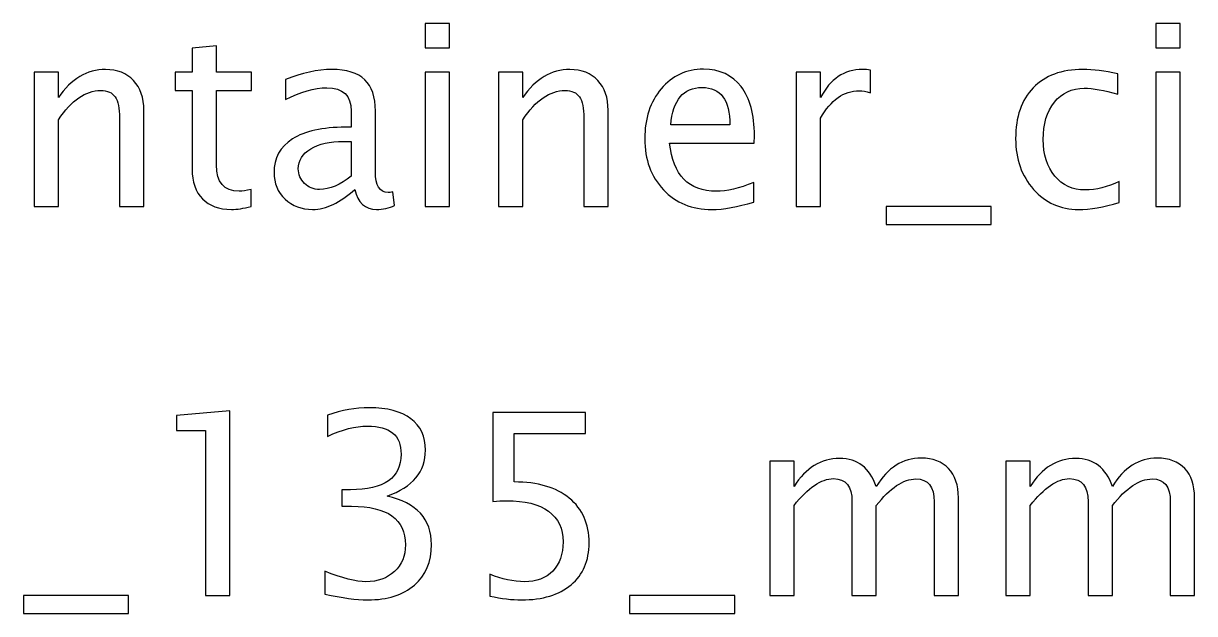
# Model space of a CAD drawing. Header units: centimetres. Extents: x -276 to 74, y -105 to 60.
# Drawn here: x 35.17 to 41.05, y 41.13 to 44.09 of the extents above; entities that cross this region are included whole.
import ezdxf

# ---------------------------------------------------------------- set-up
doc = ezdxf.new("R2010")
doc.units = ezdxf.units.CM
doc.header["$MEASUREMENT"] = 0
doc.layers.add('Layer 1', color=7, linetype='Continuous')

msp = doc.modelspace()

# ---------------------------------------------------------------- linework, layer by layer
at = {"layer": 'Layer 1'}
for points, knots in [([(37.18405, 43.96673), (37.18405, 43.96673), (37.18405, 44.08865), (37.18405, 44.08865), (37.18405, 44.08865), (37.18405, 44.08865), (37.30597, 44.08865), (37.30597, 44.08865), (37.30597, 44.08865), (37.30597, 44.08865), (37.30597, 43.96673), (37.30597, 43.96673), (37.30597, 43.96673), (37.30597, 43.96673), (37.18405, 43.96673), (37.18405, 43.96673)], [0, 0, 0, 0, 0.2, 0.2, 0.2, 0.2, 0.4, 0.4, 0.4, 0.4, 0.6, 0.6, 0.6, 0.6, 1, 1, 1, 1]), ([(40.85202, 43.96673), (40.85202, 43.96673), (40.85202, 44.08865), (40.85202, 44.08865), (40.85202, 44.08865), (40.85202, 44.08865), (40.97394, 44.08865), (40.97394, 44.08865), (40.97394, 44.08865), (40.97394, 44.08865), (40.97394, 43.96673), (40.97394, 43.96673), (40.97394, 43.96673), (40.97394, 43.96673), (40.85202, 43.96673), (40.85202, 43.96673)], [0, 0, 0, 0, 0.2, 0.2, 0.2, 0.2, 0.4, 0.4, 0.4, 0.4, 0.6, 0.6, 0.6, 0.6, 1, 1, 1, 1]), ([(36.30881, 43.17065), (36.27113, 43.16028), (36.23833, 43.1552), (36.2106, 43.1552), (36.2106, 43.1552), (36.14837, 43.1552), (36.0999, 43.17298), (36.06518, 43.20854), (36.06518, 43.20854), (36.03026, 43.2441), (36.0129, 43.29342), (36.0129, 43.35671), (36.0129, 43.35671), (36.0129, 43.35671), (36.0129, 43.7521), (36.0129, 43.7521), (36.0129, 43.7521), (36.0129, 43.7521), (35.92866, 43.7521), (35.92866, 43.7521), (35.92866, 43.7521), (35.92866, 43.7521), (35.92866, 43.84354), (35.92866, 43.84354), (35.92866, 43.84354), (35.92866, 43.84354), (36.0129, 43.84354), (36.0129, 43.84354), (36.0129, 43.84354), (36.0129, 43.84354), (36.0129, 43.96525), (36.0129, 43.96525), (36.0129, 43.96525), (36.0129, 43.96525), (36.13482, 43.97689), (36.13482, 43.97689), (36.13482, 43.97689), (36.13482, 43.97689), (36.13482, 43.84354), (36.13482, 43.84354), (36.13482, 43.84354), (36.13482, 43.84354), (36.31135, 43.84354), (36.31135, 43.84354), (36.31135, 43.84354), (36.31135, 43.84354), (36.31135, 43.7521), (36.31135, 43.7521), (36.31135, 43.7521), (36.31135, 43.7521), (36.13482, 43.7521), (36.13482, 43.7521), (36.13482, 43.7521), (36.13482, 43.7521), (36.13482, 43.37872), (36.13482, 43.37872), (36.13482, 43.37872), (36.13482, 43.29067), (36.17313, 43.24664), (36.24954, 43.24664), (36.24954, 43.24664), (36.26584, 43.24664), (36.28553, 43.24939), (36.30881, 43.25468), (36.30881, 43.25468), (36.30881, 43.25468), (36.30881, 43.17065), (36.30881, 43.17065)], [0, 0, 0, 0, 0.0555556, 0.0555556, 0.0555556, 0.0555556, 0.1111111, 0.1111111, 0.1111111, 0.1111111, 0.1666667, 0.1666667, 0.1666667, 0.1666667, 0.2222222, 0.2222222, 0.2222222, 0.2222222, 0.2777778, 0.2777778, 0.2777778, 0.2777778, 0.3333333, 0.3333333, 0.3333333, 0.3333333, 0.3888889, 0.3888889, 0.3888889, 0.3888889, 0.4444444, 0.4444444, 0.4444444, 0.4444444, 0.5, 0.5, 0.5, 0.5, 0.5555556, 0.5555556, 0.5555556, 0.5555556, 0.6111111, 0.6111111, 0.6111111, 0.6111111, 0.6666667, 0.6666667, 0.6666667, 0.6666667, 0.7222222, 0.7222222, 0.7222222, 0.7222222, 0.7777778, 0.7777778, 0.7777778, 0.7777778, 0.8333333, 0.8333333, 0.8333333, 0.8333333, 0.8888889, 0.8888889, 0.8888889, 0.8888889, 1, 1, 1, 1]), ([(35.21957, 43.17044), (35.21957, 43.17044), (35.21957, 43.84354), (35.21957, 43.84354), (35.21957, 43.84354), (35.21957, 43.84354), (35.34149, 43.84354), (35.34149, 43.84354), (35.34149, 43.84354), (35.34149, 43.84354), (35.34149, 43.71633), (35.34149, 43.71633), (35.34149, 43.71633), (35.40605, 43.81052), (35.48521, 43.85751), (35.57877, 43.85751), (35.57877, 43.85751), (35.63761, 43.85751), (35.68439, 43.8391), (35.71889, 43.80205), (35.71889, 43.80205), (35.75339, 43.76522), (35.77075, 43.71548), (35.77075, 43.65325), (35.77075, 43.65325), (35.77075, 43.65325), (35.77075, 43.17044), (35.77075, 43.17044), (35.77075, 43.17044), (35.77075, 43.17044), (35.64883, 43.17044), (35.64883, 43.17044), (35.64883, 43.17044), (35.64883, 43.17044), (35.64883, 43.61346), (35.64883, 43.61346), (35.64883, 43.61346), (35.64883, 43.66341), (35.64142, 43.69897), (35.62682, 43.72014), (35.62682, 43.72014), (35.612, 43.74152), (35.58766, 43.7521), (35.55358, 43.7521), (35.55358, 43.7521), (35.47865, 43.7521), (35.40795, 43.70321), (35.34149, 43.60542), (35.34149, 43.60542), (35.34149, 43.60542), (35.34149, 43.17044), (35.34149, 43.17044), (35.34149, 43.17044), (35.34149, 43.17044), (35.21957, 43.17044), (35.21957, 43.17044)], [0, 0, 0, 0, 0.0666667, 0.0666667, 0.0666667, 0.0666667, 0.1333333, 0.1333333, 0.1333333, 0.1333333, 0.2, 0.2, 0.2, 0.2, 0.2666667, 0.2666667, 0.2666667, 0.2666667, 0.3333333, 0.3333333, 0.3333333, 0.3333333, 0.4, 0.4, 0.4, 0.4, 0.4666667, 0.4666667, 0.4666667, 0.4666667, 0.5333333, 0.5333333, 0.5333333, 0.5333333, 0.6, 0.6, 0.6, 0.6, 0.6666667, 0.6666667, 0.6666667, 0.6666667, 0.7333333, 0.7333333, 0.7333333, 0.7333333, 0.8, 0.8, 0.8, 0.8, 0.8666667, 0.8666667, 0.8666667, 0.8666667, 1, 1, 1, 1]), ([(36.82972, 43.25617), (36.75649, 43.18886), (36.686, 43.1552), (36.61827, 43.1552), (36.61827, 43.1552), (36.5626, 43.1552), (36.51624, 43.17256), (36.47963, 43.20748), (36.47963, 43.20748), (36.4428, 43.24241), (36.42438, 43.28643), (36.42438, 43.33956), (36.42438, 43.33956), (36.42438, 43.41301), (36.45528, 43.46953), (36.51709, 43.5089), (36.51709, 43.5089), (36.5789, 43.54827), (36.66759, 43.56795), (36.78316, 43.56795), (36.78316, 43.56795), (36.78316, 43.56795), (36.81173, 43.56795), (36.81173, 43.56795), (36.81173, 43.56795), (36.81173, 43.56795), (36.81173, 43.64902), (36.81173, 43.64902), (36.81173, 43.64902), (36.81173, 43.72712), (36.77109, 43.76607), (36.6896, 43.76607), (36.6896, 43.76607), (36.62652, 43.76607), (36.55752, 43.74617), (36.4828, 43.70638), (36.4828, 43.70638), (36.4828, 43.70638), (36.4828, 43.80671), (36.4828, 43.80671), (36.4828, 43.80671), (36.56493, 43.84058), (36.6424, 43.85751), (36.715, 43.85751), (36.715, 43.85751), (36.78972, 43.85751), (36.84496, 43.84058), (36.88031, 43.8065), (36.88031, 43.8065), (36.91587, 43.77242), (36.93365, 43.71993), (36.93365, 43.64902), (36.93365, 43.64902), (36.93365, 43.64902), (36.93365, 43.34485), (36.93365, 43.34485), (36.93365, 43.34485), (36.93365, 43.27522), (36.95503, 43.24029), (36.998, 43.24029), (36.998, 43.24029), (37.00329, 43.24029), (37.01112, 43.24114), (37.02149, 43.24283), (37.02149, 43.24283), (37.02149, 43.24283), (37.03017, 43.1751), (37.03017, 43.1751), (37.03017, 43.1751), (37.00244, 43.16176), (36.97196, 43.1552), (36.93852, 43.1552), (36.93852, 43.1552), (36.88158, 43.1552), (36.84539, 43.18886), (36.82972, 43.25617)], [0, 0, 0, 0, 0.05, 0.05, 0.05, 0.05, 0.1, 0.1, 0.1, 0.1, 0.15, 0.15, 0.15, 0.15, 0.2, 0.2, 0.2, 0.2, 0.25, 0.25, 0.25, 0.25, 0.3, 0.3, 0.3, 0.3, 0.35, 0.35, 0.35, 0.35, 0.4, 0.4, 0.4, 0.4, 0.45, 0.45, 0.45, 0.45, 0.5, 0.5, 0.5, 0.5, 0.55, 0.55, 0.55, 0.55, 0.6, 0.6, 0.6, 0.6, 0.65, 0.65, 0.65, 0.65, 0.7, 0.7, 0.7, 0.7, 0.75, 0.75, 0.75, 0.75, 0.8, 0.8, 0.8, 0.8, 0.85, 0.85, 0.85, 0.85, 0.9, 0.9, 0.9, 0.9, 1, 1, 1, 1]), ([(37.18405, 43.17044), (37.18405, 43.17044), (37.18405, 43.84354), (37.18405, 43.84354), (37.18405, 43.84354), (37.18405, 43.84354), (37.30597, 43.84354), (37.30597, 43.84354), (37.30597, 43.84354), (37.30597, 43.84354), (37.30597, 43.17044), (37.30597, 43.17044), (37.30597, 43.17044), (37.30597, 43.17044), (37.18405, 43.17044), (37.18405, 43.17044)], [0, 0, 0, 0, 0.2, 0.2, 0.2, 0.2, 0.4, 0.4, 0.4, 0.4, 0.6, 0.6, 0.6, 0.6, 1, 1, 1, 1]), ([(37.55108, 43.17044), (37.55108, 43.17044), (37.55108, 43.84354), (37.55108, 43.84354), (37.55108, 43.84354), (37.55108, 43.84354), (37.673, 43.84354), (37.673, 43.84354), (37.673, 43.84354), (37.673, 43.84354), (37.673, 43.71633), (37.673, 43.71633), (37.673, 43.71633), (37.73756, 43.81052), (37.81672, 43.85751), (37.91028, 43.85751), (37.91028, 43.85751), (37.96912, 43.85751), (38.0159, 43.8391), (38.0504, 43.80205), (38.0504, 43.80205), (38.0849, 43.76522), (38.10226, 43.71548), (38.10226, 43.65325), (38.10226, 43.65325), (38.10226, 43.65325), (38.10226, 43.17044), (38.10226, 43.17044), (38.10226, 43.17044), (38.10226, 43.17044), (37.98034, 43.17044), (37.98034, 43.17044), (37.98034, 43.17044), (37.98034, 43.17044), (37.98034, 43.61346), (37.98034, 43.61346), (37.98034, 43.61346), (37.98034, 43.66341), (37.97293, 43.69897), (37.95833, 43.72014), (37.95833, 43.72014), (37.94351, 43.74152), (37.91917, 43.7521), (37.88509, 43.7521), (37.88509, 43.7521), (37.81016, 43.7521), (37.73946, 43.70321), (37.673, 43.60542), (37.673, 43.60542), (37.673, 43.60542), (37.673, 43.17044), (37.673, 43.17044), (37.673, 43.17044), (37.673, 43.17044), (37.55108, 43.17044), (37.55108, 43.17044)], [0, 0, 0, 0, 0.0666667, 0.0666667, 0.0666667, 0.0666667, 0.1333333, 0.1333333, 0.1333333, 0.1333333, 0.2, 0.2, 0.2, 0.2, 0.2666667, 0.2666667, 0.2666667, 0.2666667, 0.3333333, 0.3333333, 0.3333333, 0.3333333, 0.4, 0.4, 0.4, 0.4, 0.4666667, 0.4666667, 0.4666667, 0.4666667, 0.5333333, 0.5333333, 0.5333333, 0.5333333, 0.6, 0.6, 0.6, 0.6, 0.6666667, 0.6666667, 0.6666667, 0.6666667, 0.7333333, 0.7333333, 0.7333333, 0.7333333, 0.8, 0.8, 0.8, 0.8, 0.8666667, 0.8666667, 0.8666667, 0.8666667, 1, 1, 1, 1]), ([(38.83336, 43.19203), (38.75145, 43.16748), (38.68138, 43.1552), (38.62296, 43.1552), (38.62296, 43.1552), (38.52327, 43.1552), (38.4422, 43.18822), (38.37976, 43.25405), (38.37976, 43.25405), (38.31732, 43.31988), (38.28599, 43.40518), (38.28599, 43.51017), (38.28599, 43.51017), (38.28599, 43.61198), (38.31351, 43.69559), (38.36875, 43.76099), (38.36875, 43.76099), (38.424, 43.82618), (38.49469, 43.85878), (38.58084, 43.85878), (38.58084, 43.85878), (38.66233, 43.85878), (38.72541, 43.82978), (38.76986, 43.77179), (38.76986, 43.77179), (38.81431, 43.71379), (38.83654, 43.63166), (38.83654, 43.52519), (38.83654, 43.52519), (38.83654, 43.52519), (38.8359, 43.48794), (38.8359, 43.48794), (38.8359, 43.48794), (38.8359, 43.48794), (38.41045, 43.48794), (38.41045, 43.48794), (38.41045, 43.48794), (38.42823, 43.32707), (38.50676, 43.24664), (38.64582, 43.24664), (38.64582, 43.24664), (38.69684, 43.24664), (38.75928, 43.26103), (38.83336, 43.28982), (38.83336, 43.28982), (38.83336, 43.28982), (38.83336, 43.19203), (38.83336, 43.19203)], [0, 0, 0, 0, 0.0769231, 0.0769231, 0.0769231, 0.0769231, 0.1538462, 0.1538462, 0.1538462, 0.1538462, 0.2307692, 0.2307692, 0.2307692, 0.2307692, 0.3076923, 0.3076923, 0.3076923, 0.3076923, 0.3846154, 0.3846154, 0.3846154, 0.3846154, 0.4615385, 0.4615385, 0.4615385, 0.4615385, 0.5384615, 0.5384615, 0.5384615, 0.5384615, 0.6153846, 0.6153846, 0.6153846, 0.6153846, 0.6923077, 0.6923077, 0.6923077, 0.6923077, 0.7692308, 0.7692308, 0.7692308, 0.7692308, 0.8461538, 0.8461538, 0.8461538, 0.8461538, 1, 1, 1, 1]), ([(39.04693, 43.17044), (39.04693, 43.17044), (39.04693, 43.84354), (39.04693, 43.84354), (39.04693, 43.84354), (39.04693, 43.84354), (39.16885, 43.84354), (39.16885, 43.84354), (39.16885, 43.84354), (39.16885, 43.84354), (39.16885, 43.71633), (39.16885, 43.71633), (39.16885, 43.71633), (39.21732, 43.81052), (39.2876, 43.85751), (39.37988, 43.85751), (39.37988, 43.85751), (39.39237, 43.85751), (39.40549, 43.85645), (39.41904, 43.85434), (39.41904, 43.85434), (39.41904, 43.85434), (39.41904, 43.74025), (39.41904, 43.74025), (39.41904, 43.74025), (39.39787, 43.74723), (39.37925, 43.75083), (39.36316, 43.75083), (39.36316, 43.75083), (39.28569, 43.75083), (39.22092, 43.70511), (39.16885, 43.61346), (39.16885, 43.61346), (39.16885, 43.61346), (39.16885, 43.17044), (39.16885, 43.17044), (39.16885, 43.17044), (39.16885, 43.17044), (39.04693, 43.17044), (39.04693, 43.17044)], [0, 0, 0, 0, 0.0909091, 0.0909091, 0.0909091, 0.0909091, 0.1818182, 0.1818182, 0.1818182, 0.1818182, 0.2727273, 0.2727273, 0.2727273, 0.2727273, 0.3636364, 0.3636364, 0.3636364, 0.3636364, 0.4545455, 0.4545455, 0.4545455, 0.4545455, 0.5454545, 0.5454545, 0.5454545, 0.5454545, 0.6363636, 0.6363636, 0.6363636, 0.6363636, 0.7272727, 0.7272727, 0.7272727, 0.7272727, 0.8181818, 0.8181818, 0.8181818, 0.8181818, 1, 1, 1, 1]), ([(40.66893, 43.19076), (40.58998, 43.16705), (40.52182, 43.1552), (40.46446, 43.1552), (40.46446, 43.1552), (40.37344, 43.1552), (40.29809, 43.18886), (40.23819, 43.25595), (40.23819, 43.25595), (40.17829, 43.32326), (40.14823, 43.40814), (40.14823, 43.51038), (40.14823, 43.51038), (40.14823, 43.6196), (40.17786, 43.7049), (40.23713, 43.76586), (40.23713, 43.76586), (40.2964, 43.82703), (40.37916, 43.85751), (40.48542, 43.85751), (40.48542, 43.85751), (40.5377, 43.85751), (40.59654, 43.85031), (40.66131, 43.83592), (40.66131, 43.83592), (40.66131, 43.83592), (40.66131, 43.73305), (40.66131, 43.73305), (40.66131, 43.73305), (40.59252, 43.75337), (40.53643, 43.76353), (40.49325, 43.76353), (40.49325, 43.76353), (40.43059, 43.76353), (40.38043, 43.74004), (40.34296, 43.69326), (40.34296, 43.69326), (40.3055, 43.64648), (40.28666, 43.58404), (40.28666, 43.50614), (40.28666, 43.50614), (40.28666, 43.43058), (40.30613, 43.36962), (40.34487, 43.32284), (40.34487, 43.32284), (40.3836, 43.27627), (40.43419, 43.25299), (40.49706, 43.25299), (40.49706, 43.25299), (40.55273, 43.25299), (40.60988, 43.26738), (40.66893, 43.29617), (40.66893, 43.29617), (40.66893, 43.29617), (40.66893, 43.19076), (40.66893, 43.19076)], [0, 0, 0, 0, 0.0666667, 0.0666667, 0.0666667, 0.0666667, 0.1333333, 0.1333333, 0.1333333, 0.1333333, 0.2, 0.2, 0.2, 0.2, 0.2666667, 0.2666667, 0.2666667, 0.2666667, 0.3333333, 0.3333333, 0.3333333, 0.3333333, 0.4, 0.4, 0.4, 0.4, 0.4666667, 0.4666667, 0.4666667, 0.4666667, 0.5333333, 0.5333333, 0.5333333, 0.5333333, 0.6, 0.6, 0.6, 0.6, 0.6666667, 0.6666667, 0.6666667, 0.6666667, 0.7333333, 0.7333333, 0.7333333, 0.7333333, 0.8, 0.8, 0.8, 0.8, 0.8666667, 0.8666667, 0.8666667, 0.8666667, 1, 1, 1, 1]), ([(40.85202, 43.17044), (40.85202, 43.17044), (40.85202, 43.84354), (40.85202, 43.84354), (40.85202, 43.84354), (40.85202, 43.84354), (40.97394, 43.84354), (40.97394, 43.84354), (40.97394, 43.84354), (40.97394, 43.84354), (40.97394, 43.17044), (40.97394, 43.17044), (40.97394, 43.17044), (40.97394, 43.17044), (40.85202, 43.17044), (40.85202, 43.17044)], [0, 0, 0, 0, 0.2, 0.2, 0.2, 0.2, 0.4, 0.4, 0.4, 0.4, 0.6, 0.6, 0.6, 0.6, 1, 1, 1, 1]), ([(38.4168, 43.57938), (38.4168, 43.57938), (38.71398, 43.57938), (38.71398, 43.57938), (38.71398, 43.57938), (38.71398, 43.70469), (38.6672, 43.76734), (38.57386, 43.76734), (38.57386, 43.76734), (38.47988, 43.76734), (38.4276, 43.70469), (38.4168, 43.57938)], [0, 0, 0, 0, 0.25, 0.25, 0.25, 0.25, 0.5, 0.5, 0.5, 0.5, 1, 1, 1, 1]), ([(36.81173, 43.32263), (36.81173, 43.32263), (36.81173, 43.49556), (36.81173, 43.49556), (36.81173, 43.49556), (36.81173, 43.49556), (36.77257, 43.49683), (36.77257, 43.49683), (36.77257, 43.49683), (36.70484, 43.49683), (36.65023, 43.48434), (36.60853, 43.45937), (36.60853, 43.45937), (36.56704, 43.43418), (36.5463, 43.40095), (36.5463, 43.35946), (36.5463, 43.35946), (36.5463, 43.33046), (36.55667, 43.30591), (36.5772, 43.2858), (36.5772, 43.2858), (36.59795, 43.26569), (36.62314, 43.25553), (36.65298, 43.25553), (36.65298, 43.25553), (36.70378, 43.25553), (36.7567, 43.27797), (36.81173, 43.32263)], [0, 0, 0, 0, 0.125, 0.125, 0.125, 0.125, 0.25, 0.25, 0.25, 0.25, 0.375, 0.375, 0.375, 0.375, 0.5, 0.5, 0.5, 0.5, 0.625, 0.625, 0.625, 0.625, 0.75, 0.75, 0.75, 0.75, 1, 1, 1, 1]), ([(39.49799, 43.079), (39.49799, 43.079), (39.49799, 43.17044), (39.49799, 43.17044), (39.49799, 43.17044), (39.49799, 43.17044), (40.02631, 43.17044), (40.02631, 43.17044), (40.02631, 43.17044), (40.02631, 43.17044), (40.02631, 43.079), (40.02631, 43.079), (40.02631, 43.079), (40.02631, 43.079), (39.49799, 43.079), (39.49799, 43.079)], [0, 0, 0, 0, 0.2, 0.2, 0.2, 0.2, 0.4, 0.4, 0.4, 0.4, 0.6, 0.6, 0.6, 0.6, 1, 1, 1, 1]), ([(36.08041, 41.21887), (36.08041, 41.21887), (36.08041, 42.04564), (36.08041, 42.04564), (36.08041, 42.04564), (36.08041, 42.04564), (35.93436, 42.04564), (35.93436, 42.04564), (35.93436, 42.04564), (35.93436, 42.04564), (35.93436, 42.12184), (35.93436, 42.12184), (35.93436, 42.12184), (35.93436, 42.12184), (36.20233, 42.1447), (36.20233, 42.1447), (36.20233, 42.1447), (36.20233, 42.1447), (36.20233, 41.21887), (36.20233, 41.21887), (36.20233, 41.21887), (36.20233, 41.21887), (36.08041, 41.21887), (36.08041, 41.21887)], [0, 0, 0, 0, 0.1428571, 0.1428571, 0.1428571, 0.1428571, 0.2857143, 0.2857143, 0.2857143, 0.2857143, 0.4285714, 0.4285714, 0.4285714, 0.4285714, 0.5714286, 0.5714286, 0.5714286, 0.5714286, 0.7142857, 0.7142857, 0.7142857, 0.7142857, 1, 1, 1, 1]), ([(36.68027, 41.22522), (36.68027, 41.22522), (36.68027, 41.33952), (36.68027, 41.33952), (36.68027, 41.33952), (36.76748, 41.30481), (36.83585, 41.28745), (36.88601, 41.28745), (36.88601, 41.28745), (36.94507, 41.28745), (36.99269, 41.30438), (37.02931, 41.33846), (37.02931, 41.33846), (37.06593, 41.37254), (37.08413, 41.41699), (37.08413, 41.4716), (37.08413, 41.4716), (37.08413, 41.60114), (36.99396, 41.66591), (36.81362, 41.66591), (36.81362, 41.66591), (36.81362, 41.66591), (36.76536, 41.66591), (36.76536, 41.66591), (36.76536, 41.66591), (36.76536, 41.66591), (36.76536, 41.74783), (36.76536, 41.74783), (36.76536, 41.74783), (36.76536, 41.74783), (36.80812, 41.74846), (36.80812, 41.74846), (36.80812, 41.74846), (36.97766, 41.74846), (37.06254, 41.80815), (37.06254, 41.92774), (37.06254, 41.92774), (37.06254, 42.02151), (37.00624, 42.0685), (36.89384, 42.0685), (36.89384, 42.0685), (36.83352, 42.0685), (36.76663, 42.05114), (36.69297, 42.01643), (36.69297, 42.01643), (36.69297, 42.01643), (36.69297, 42.12311), (36.69297, 42.12311), (36.69297, 42.12311), (36.76515, 42.14766), (36.83479, 42.15994), (36.90167, 42.15994), (36.90167, 42.15994), (36.99269, 42.15994), (37.06275, 42.14174), (37.11144, 42.10533), (37.11144, 42.10533), (37.16012, 42.06914), (37.18446, 42.01643), (37.18446, 41.94743), (37.18446, 41.94743), (37.18446, 41.83969), (37.12075, 41.76285), (36.99311, 41.71713), (36.99311, 41.71713), (37.14107, 41.68263), (37.21494, 41.60156), (37.21494, 41.47351), (37.21494, 41.47351), (37.21494, 41.38715), (37.18637, 41.3192), (37.12943, 41.26988), (37.12943, 41.26988), (37.07249, 41.22056), (36.99417, 41.19601), (36.89469, 41.19601), (36.89469, 41.19601), (36.83796, 41.19601), (36.76663, 41.20575), (36.68027, 41.22522)], [0, 0, 0, 0, 0.047619, 0.047619, 0.047619, 0.047619, 0.0952381, 0.0952381, 0.0952381, 0.0952381, 0.1428571, 0.1428571, 0.1428571, 0.1428571, 0.1904762, 0.1904762, 0.1904762, 0.1904762, 0.2380952, 0.2380952, 0.2380952, 0.2380952, 0.2857143, 0.2857143, 0.2857143, 0.2857143, 0.3333333, 0.3333333, 0.3333333, 0.3333333, 0.3809524, 0.3809524, 0.3809524, 0.3809524, 0.4285714, 0.4285714, 0.4285714, 0.4285714, 0.4761905, 0.4761905, 0.4761905, 0.4761905, 0.5238095, 0.5238095, 0.5238095, 0.5238095, 0.5714286, 0.5714286, 0.5714286, 0.5714286, 0.6190476, 0.6190476, 0.6190476, 0.6190476, 0.6666667, 0.6666667, 0.6666667, 0.6666667, 0.7142857, 0.7142857, 0.7142857, 0.7142857, 0.7619048, 0.7619048, 0.7619048, 0.7619048, 0.8095238, 0.8095238, 0.8095238, 0.8095238, 0.8571429, 0.8571429, 0.8571429, 0.8571429, 0.9047619, 0.9047619, 0.9047619, 0.9047619, 1, 1, 1, 1]), ([(37.50873, 41.21506), (37.50873, 41.21506), (37.50873, 41.32428), (37.50873, 41.32428), (37.50873, 41.32428), (37.56948, 41.29973), (37.62705, 41.28745), (37.68209, 41.28745), (37.68209, 41.28745), (37.7422, 41.28745), (37.78961, 41.30523), (37.82411, 41.34079), (37.82411, 41.34079), (37.85862, 41.37635), (37.87576, 41.42525), (37.87576, 41.48748), (37.87576, 41.48748), (37.87576, 41.55436), (37.85142, 41.60559), (37.80274, 41.64093), (37.80274, 41.64093), (37.75405, 41.67628), (37.68357, 41.69385), (37.59149, 41.69385), (37.59149, 41.69385), (37.57011, 41.69385), (37.54747, 41.69237), (37.52397, 41.68941), (37.52397, 41.68941), (37.52397, 41.68941), (37.52397, 42.13708), (37.52397, 42.13708), (37.52397, 42.13708), (37.52397, 42.13708), (37.98879, 42.13708), (37.98879, 42.13708), (37.98879, 42.13708), (37.98879, 42.13708), (37.98879, 42.0304), (37.98879, 42.0304), (37.98879, 42.0304), (37.98879, 42.0304), (37.63065, 42.0304), (37.63065, 42.0304), (37.63065, 42.0304), (37.63065, 42.0304), (37.63065, 41.78783), (37.63065, 41.78783), (37.63065, 41.78783), (37.74876, 41.78783), (37.84084, 41.76074), (37.90709, 41.70655), (37.90709, 41.70655), (37.97334, 41.65258), (38.00657, 41.57765), (38.00657, 41.48176), (38.00657, 41.48176), (38.00657, 41.39244), (37.97651, 41.32259), (37.9164, 41.272), (37.9164, 41.272), (37.85629, 41.22141), (37.77331, 41.19601), (37.66748, 41.19601), (37.66748, 41.19601), (37.62028, 41.19601), (37.56736, 41.20236), (37.50873, 41.21506)], [0, 0, 0, 0, 0.0555556, 0.0555556, 0.0555556, 0.0555556, 0.1111111, 0.1111111, 0.1111111, 0.1111111, 0.1666667, 0.1666667, 0.1666667, 0.1666667, 0.2222222, 0.2222222, 0.2222222, 0.2222222, 0.2777778, 0.2777778, 0.2777778, 0.2777778, 0.3333333, 0.3333333, 0.3333333, 0.3333333, 0.3888889, 0.3888889, 0.3888889, 0.3888889, 0.4444444, 0.4444444, 0.4444444, 0.4444444, 0.5, 0.5, 0.5, 0.5, 0.5555556, 0.5555556, 0.5555556, 0.5555556, 0.6111111, 0.6111111, 0.6111111, 0.6111111, 0.6666667, 0.6666667, 0.6666667, 0.6666667, 0.7222222, 0.7222222, 0.7222222, 0.7222222, 0.7777778, 0.7777778, 0.7777778, 0.7777778, 0.8333333, 0.8333333, 0.8333333, 0.8333333, 0.8888889, 0.8888889, 0.8888889, 0.8888889, 1, 1, 1, 1]), ([(38.91377, 41.21887), (38.91377, 41.21887), (38.91377, 41.89197), (38.91377, 41.89197), (38.91377, 41.89197), (38.91377, 41.89197), (39.03569, 41.89197), (39.03569, 41.89197), (39.03569, 41.89197), (39.03569, 41.89197), (39.03569, 41.76476), (39.03569, 41.76476), (39.03569, 41.76476), (39.09517, 41.85895), (39.17137, 41.90594), (39.26471, 41.90594), (39.26471, 41.90594), (39.35467, 41.90594), (39.41584, 41.85895), (39.44844, 41.76476), (39.44844, 41.76476), (39.50623, 41.8598), (39.58158, 41.90721), (39.67408, 41.90721), (39.67408, 41.90721), (39.73313, 41.90721), (39.77906, 41.88985), (39.81187, 41.85493), (39.81187, 41.85493), (39.84468, 41.82), (39.86119, 41.77111), (39.86119, 41.70824), (39.86119, 41.70824), (39.86119, 41.70824), (39.86119, 41.21887), (39.86119, 41.21887), (39.86119, 41.21887), (39.86119, 41.21887), (39.73927, 41.21887), (39.73927, 41.21887), (39.73927, 41.21887), (39.73927, 41.21887), (39.73927, 41.68814), (39.73927, 41.68814), (39.73927, 41.68814), (39.73927, 41.76476), (39.70879, 41.80307), (39.64783, 41.80307), (39.64783, 41.80307), (39.58454, 41.80307), (39.51808, 41.75841), (39.44844, 41.66887), (39.44844, 41.66887), (39.44844, 41.66887), (39.44844, 41.21887), (39.44844, 41.21887), (39.44844, 41.21887), (39.44844, 41.21887), (39.32652, 41.21887), (39.32652, 41.21887), (39.32652, 41.21887), (39.32652, 41.21887), (39.32652, 41.68856), (39.32652, 41.68856), (39.32652, 41.68856), (39.32652, 41.76582), (39.29562, 41.80434), (39.2336, 41.80434), (39.2336, 41.80434), (39.172, 41.80434), (39.10596, 41.75947), (39.03569, 41.66951), (39.03569, 41.66951), (39.03569, 41.66951), (39.03569, 41.21887), (39.03569, 41.21887), (39.03569, 41.21887), (39.03569, 41.21887), (38.91377, 41.21887), (38.91377, 41.21887)], [0, 0, 0, 0, 0.047619, 0.047619, 0.047619, 0.047619, 0.0952381, 0.0952381, 0.0952381, 0.0952381, 0.1428571, 0.1428571, 0.1428571, 0.1428571, 0.1904762, 0.1904762, 0.1904762, 0.1904762, 0.2380952, 0.2380952, 0.2380952, 0.2380952, 0.2857143, 0.2857143, 0.2857143, 0.2857143, 0.3333333, 0.3333333, 0.3333333, 0.3333333, 0.3809524, 0.3809524, 0.3809524, 0.3809524, 0.4285714, 0.4285714, 0.4285714, 0.4285714, 0.4761905, 0.4761905, 0.4761905, 0.4761905, 0.5238095, 0.5238095, 0.5238095, 0.5238095, 0.5714286, 0.5714286, 0.5714286, 0.5714286, 0.6190476, 0.6190476, 0.6190476, 0.6190476, 0.6666667, 0.6666667, 0.6666667, 0.6666667, 0.7142857, 0.7142857, 0.7142857, 0.7142857, 0.7619048, 0.7619048, 0.7619048, 0.7619048, 0.8095238, 0.8095238, 0.8095238, 0.8095238, 0.8571429, 0.8571429, 0.8571429, 0.8571429, 0.9047619, 0.9047619, 0.9047619, 0.9047619, 1, 1, 1, 1]), ([(40.09953, 41.21887), (40.09953, 41.21887), (40.09953, 41.89197), (40.09953, 41.89197), (40.09953, 41.89197), (40.09953, 41.89197), (40.22145, 41.89197), (40.22145, 41.89197), (40.22145, 41.89197), (40.22145, 41.89197), (40.22145, 41.76476), (40.22145, 41.76476), (40.22145, 41.76476), (40.28093, 41.85895), (40.35713, 41.90594), (40.45047, 41.90594), (40.45047, 41.90594), (40.54043, 41.90594), (40.6016, 41.85895), (40.6342, 41.76476), (40.6342, 41.76476), (40.69199, 41.8598), (40.76734, 41.90721), (40.85984, 41.90721), (40.85984, 41.90721), (40.91889, 41.90721), (40.96482, 41.88985), (40.99763, 41.85493), (40.99763, 41.85493), (41.03044, 41.82), (41.04695, 41.77111), (41.04695, 41.70824), (41.04695, 41.70824), (41.04695, 41.70824), (41.04695, 41.21887), (41.04695, 41.21887), (41.04695, 41.21887), (41.04695, 41.21887), (40.92503, 41.21887), (40.92503, 41.21887), (40.92503, 41.21887), (40.92503, 41.21887), (40.92503, 41.68814), (40.92503, 41.68814), (40.92503, 41.68814), (40.92503, 41.76476), (40.89455, 41.80307), (40.83359, 41.80307), (40.83359, 41.80307), (40.7703, 41.80307), (40.70384, 41.75841), (40.6342, 41.66887), (40.6342, 41.66887), (40.6342, 41.66887), (40.6342, 41.21887), (40.6342, 41.21887), (40.6342, 41.21887), (40.6342, 41.21887), (40.51228, 41.21887), (40.51228, 41.21887), (40.51228, 41.21887), (40.51228, 41.21887), (40.51228, 41.68856), (40.51228, 41.68856), (40.51228, 41.68856), (40.51228, 41.76582), (40.48138, 41.80434), (40.41936, 41.80434), (40.41936, 41.80434), (40.35776, 41.80434), (40.29172, 41.75947), (40.22145, 41.66951), (40.22145, 41.66951), (40.22145, 41.66951), (40.22145, 41.21887), (40.22145, 41.21887), (40.22145, 41.21887), (40.22145, 41.21887), (40.09953, 41.21887), (40.09953, 41.21887)], [0, 0, 0, 0, 0.047619, 0.047619, 0.047619, 0.047619, 0.0952381, 0.0952381, 0.0952381, 0.0952381, 0.1428571, 0.1428571, 0.1428571, 0.1428571, 0.1904762, 0.1904762, 0.1904762, 0.1904762, 0.2380952, 0.2380952, 0.2380952, 0.2380952, 0.2857143, 0.2857143, 0.2857143, 0.2857143, 0.3333333, 0.3333333, 0.3333333, 0.3333333, 0.3809524, 0.3809524, 0.3809524, 0.3809524, 0.4285714, 0.4285714, 0.4285714, 0.4285714, 0.4761905, 0.4761905, 0.4761905, 0.4761905, 0.5238095, 0.5238095, 0.5238095, 0.5238095, 0.5714286, 0.5714286, 0.5714286, 0.5714286, 0.6190476, 0.6190476, 0.6190476, 0.6190476, 0.6666667, 0.6666667, 0.6666667, 0.6666667, 0.7142857, 0.7142857, 0.7142857, 0.7142857, 0.7619048, 0.7619048, 0.7619048, 0.7619048, 0.8095238, 0.8095238, 0.8095238, 0.8095238, 0.8571429, 0.8571429, 0.8571429, 0.8571429, 0.9047619, 0.9047619, 0.9047619, 0.9047619, 1, 1, 1, 1]), ([(35.16601, 41.12743), (35.16601, 41.12743), (35.16601, 41.21887), (35.16601, 41.21887), (35.16601, 41.21887), (35.16601, 41.21887), (35.69433, 41.21887), (35.69433, 41.21887), (35.69433, 41.21887), (35.69433, 41.21887), (35.69433, 41.12743), (35.69433, 41.12743), (35.69433, 41.12743), (35.69433, 41.12743), (35.16601, 41.12743), (35.16601, 41.12743)], [0, 0, 0, 0, 0.2, 0.2, 0.2, 0.2, 0.4, 0.4, 0.4, 0.4, 0.6, 0.6, 0.6, 0.6, 1, 1, 1, 1]), ([(38.21019, 41.12743), (38.21019, 41.12743), (38.21019, 41.21887), (38.21019, 41.21887), (38.21019, 41.21887), (38.21019, 41.21887), (38.73851, 41.21887), (38.73851, 41.21887), (38.73851, 41.21887), (38.73851, 41.21887), (38.73851, 41.12743), (38.73851, 41.12743), (38.73851, 41.12743), (38.73851, 41.12743), (38.21019, 41.12743), (38.21019, 41.12743)], [0, 0, 0, 0, 0.2, 0.2, 0.2, 0.2, 0.4, 0.4, 0.4, 0.4, 0.6, 0.6, 0.6, 0.6, 1, 1, 1, 1])]:
    msp.add_open_spline(points, degree=3, knots=knots, dxfattribs=at)

doc.saveas('drawing.dxf')
